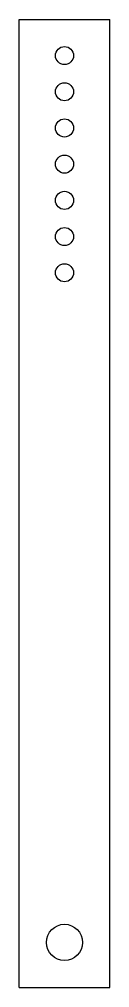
# Model space of a CAD drawing. Header units: inches. Extents: x 0 to 2.5, y 0 to 26.8.
import ezdxf

# ---------------------------------------------------------------- set-up
doc = ezdxf.new("R2010")
doc.units = ezdxf.units.IN
doc.header["$MEASUREMENT"] = 0
doc.layers.add('CUT', color=7, linetype='Continuous')

msp = doc.modelspace()

# ---------------------------------------------------------------- linework, layer by layer
at = {"layer": 'CUT'}
for p, q in [((0, 0), (0, 26.75)), ((0, 26.75), (2.5, 26.75)), ((2.5, 0), (2.5, 26.75)), ((0, 0), (2.5, 0))]:
    msp.add_line(p, q, dxfattribs=at)
for centre, radius in [((1.25, 25.75), 0.25), ((1.25, 24.75), 0.25), ((1.25, 23.75), 0.25), ((1.25, 22.75), 0.25), ((1.25, 21.75), 0.25), ((1.25, 20.75), 0.25), ((1.25, 19.75), 0.25), ((1.25, 1.25), 0.5)]:
    msp.add_circle(centre, radius, dxfattribs=at)

doc.saveas('drawing.dxf')
